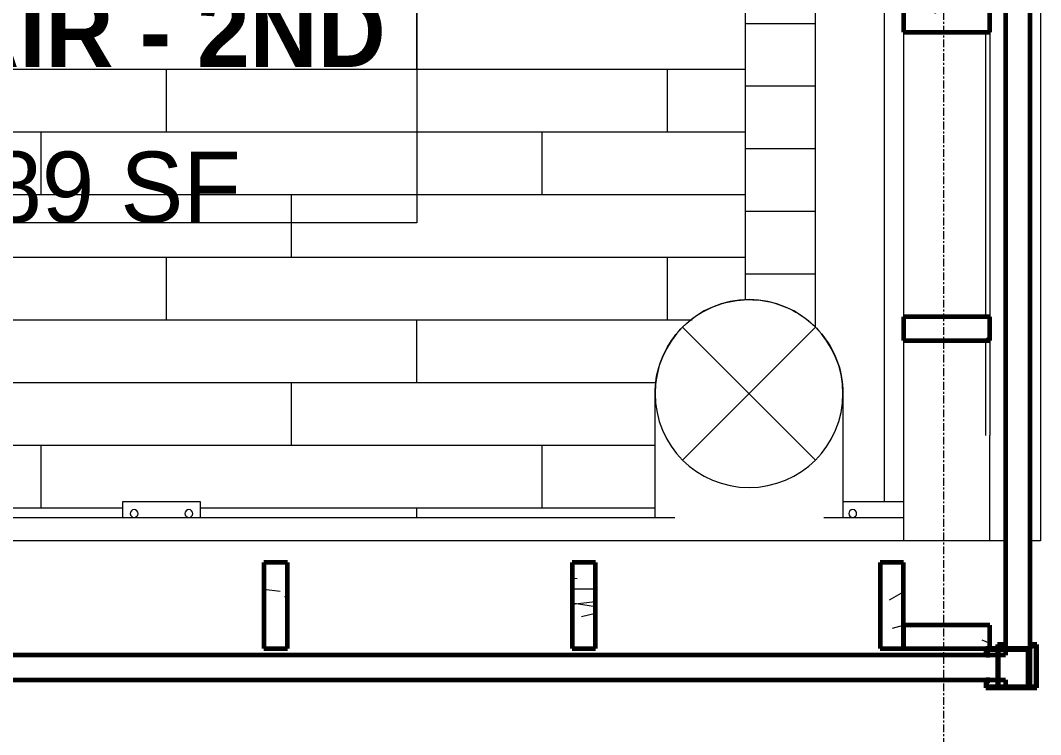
# Model space of a CAD drawing. Header units: inches. Extents: x -3304 to -1623, y 8184 to 9003.
# Drawn here: x -2390.8 to -2325.6, y 8500.3 to 8545.9 of the extents above; entities that cross this region are included whole.
import ezdxf

# ---------------------------------------------------------------- set-up
doc = ezdxf.new("R2010")
doc.units = ezdxf.units.IN
doc.header["$MEASUREMENT"] = 0
doc.linetypes.add('Grid Line 1_2_', pattern=[0.875, 0.5, -0.125, 0.125, -0.125])
for name, color, linetype, lineweight in [('A-AREA-IDEN', 2, 'Continuous', 9), ('A-FLOR-HRAL', 11, 'Continuous', 9), ('A-GLAZ-CWMG', 51, 'Continuous', 9), ('A-GLAZ-CWMG-1', 51, 'Continuous', 60), ('A-ROOF', 132, 'Continuous', 18), ('A-WALL-1', 113, 'Continuous', 60), ('I-WALL', 2, 'Continuous', 18), ('M-HVAC-DUCT', 70, 'Continuous', 9), ('M-HVAC-DUCT-ANNO', 70, 'Continuous', 9), ('S-BEAM', 12, 'Continuous', 9), ('S-GRID-1', 1, 'Grid Line 1_2_', 9), ('S-STRS', 31, 'Continuous', 9), ('S-STRS-ANNO', 31, 'Continuous', 9)]:
    doc.layers.add(name, color=color, linetype=linetype, lineweight=lineweight)
doc.styles.add('Century Gothic_1', font='ufonts.com_century-gothic.ttf', dxfattribs={"height": 4.5})
doc.styles.add('Century Gothic_B', font='GOTHICB.TTF', dxfattribs={"height": 4.5})

# ---------------------------------------------------------------- blocks, each defined once
blk = doc.blocks.new('Rectangular Mullion - Profile_Polycarbonate_right-2020525-FLOOR PLAN - 2ND FLOOR')
at = {"layer": 'A-GLAZ-CWMG-1'}
for p, q in [((0, 1.213), (-2.75, 1.213)), ((-2.75, 1.213), (-2.75, 0.787)), ((-2.75, 0.787), (-2.5, 0.787)), ((-2.688, 0.85), (-2.688, 1.15)), ((-2.688, 1.15), (-0.063, 1.15)), ((-2.5, 0.85), (-2.688, 0.85)), ((-2.5, 0.787), (-2.5, 0.85)), ((-0.063, 1.15), (-0.063, -1.225)), ((0, -1.287), (0, 1.213)), ((-2.5, -0.787), (-2.75, -0.787)), ((-2.75, -0.787), (-2.75, -1.287)), ((-2.75, -1.287), (0, -1.287)), ((-2.688, -1.225), (-2.688, -0.85)), ((-2.688, -0.85), (-2.5, -0.85)), ((-0.063, -1.225), (-2.688, -1.225)), ((-2.5, -0.85), (-2.5, -0.787))]:
    blk.add_line(p, q, dxfattribs=at)
blk = doc.blocks.new('Rectangular Mullion - Profile_Polycarbonate_Upper and left-2452946-FLOOR PLAN - 2ND FLOOR')
at = {"layer": 'A-GLAZ-CWMG-1'}
for p, q in [((-2.75, 1.287), (0, 1.287)), ((-2.75, 0.787), (-2.75, 1.287)), ((-2.5, 0.787), (-2.75, 0.787)), ((-0.063, 1.225), (-2.688, 1.225)), ((-2.688, 1.225), (-2.688, 0.85)), ((-2.688, 0.85), (-2.5, 0.85)), ((-2.5, 0.85), (-2.5, 0.787)), ((-0.063, -1.15), (-0.063, 1.225)), ((0, 1.287), (0, -1.213)), ((-2.75, -1.213), (-2.75, -0.787)), ((-2.75, -0.787), (-2.5, -0.787)), ((0, -1.213), (-2.75, -1.213)), ((-2.5, -0.85), (-2.688, -0.85)), ((-2.688, -0.85), (-2.688, -1.15)), ((-2.688, -1.15), (-0.063, -1.15)), ((-2.5, -0.787), (-2.5, -0.85))]:
    blk.add_line(p, q, dxfattribs=at)
blk = doc.blocks.new('Rectangular Mullion - Stud - Base_Head-1810189-FLOOR PLAN - 2ND FLOOR')
at = {"layer": 'A-GLAZ-CWMG'}
for p, q in [((-2334.337, 8525.503), (-2334.337, 8512.694)), ((-2328.837, 8512.694), (-2328.837, 8519.433))]:
    blk.add_line(p, q, dxfattribs=at)
blk = doc.blocks.new('Rectangular Mullion - Stud - Base_Head-1810190-FLOOR PLAN - 2ND FLOOR')
at = {"layer": 'A-GLAZ-CWMG'}
blk.add_line((-2334.337, 8545.187), (-2334.337, 8527.003), dxfattribs=at)
blk = doc.blocks.new('Rectangular Mullion - Stud - Vertical-1966617-FLOOR PLAN - 2ND FLOOR')
at = {"layer": 'A-GLAZ-CWMG'}
h = blk.add_hatch(dxfattribs=at)
h.set_pattern_fill('FP_21', color=256, style=0, pattern_type=2)
h.set_pattern_definition([(94.764, (-2426.107, 8424.153), (20.0293162, -264.33073053), [2.89, -286.108]), (78.69, (-2426.347, 8427.033), (14.7692292, 97.846637), [3.671, -118.705]), (45, (-2425.627, 8430.633), (0, 24.00062), [2.715, -31.226]), (43.152, (-2423.707, 8432.553), (358.50590651, 337.59427673), [5.264, -521.098]), (77.005, (-2419.867, 8436.153), (-51.5072332, -215.190878), [3.202, -316.998]), (90, (-2419.147, 8439.273), (-24, 24), [6, -18]), (99.462, (-2419.147, 8445.273), (16.2151408, -121.2976096), [2.92, -143.067]), (95.711, (-2419.627, 8424.153), (19.2491386, -216.4749802), [2.412, -238.785]), (90, (-2419.867, 8426.553), (-24, 24), [3.6, -20.4]), (61.699, (-2419.867, 8430.153), (141.13929466, 265.5406774), [3.544, -350.812]), (37.875, (-2418.187, 8433.273), (-122.5849696, -92.67717717), [5.473, -268.169]), (50.711, (-2413.867, 8436.633), (117.3845733, 146.13938044), [3.411, -337.693]), (83.66, (-2411.707, 8439.273), (18.7314135, 192.5853557), [4.347, -212.983]), (101.889, (-2411.227, 8443.593), (69.58287241, -336.50838353), [4.66, -461.336]), (96.71, (-2412.187, 8424.153), (-26.78553556, 215.67256736), [4.108, -406.706]), (86.633, (-2412.667, 8428.233), (21.19016942, 384.16561013), [4.087, -404.618]), (56.31, (-2412.427, 8432.313), (-35.076419, -40.615467), [4.327, -82.207]), (42.51, (-2410.027, 8435.913), (262.00993717, 242.17158089), [3.907, -386.785]), (75.069, (-2407.147, 8438.553), (69.01056513, 264.79744534), [3.726, -368.854]), (90, (-2406.187, 8442.153), (-24, 24), [2.88, -21.12]), (102.995, (-2406.187, 8445.033), (-51.5072332, 215.190878), [3.202, -316.998]), (90, (-2430.187, 8431.593), (-24, 24), [0.063, -23.937]), (226.848, (-2426.587, 8434.953), (337.59427673, 358.50590651), [5.264, -521.098]), (243.435, (-2406.187, 8431.113), (-4.799914, -33.599609), [2.147, -51.519]), (261.87, (-2407.147, 8429.193), (-17.2798751, -144.9601737), [3.394, -166.312]), (293.199, (-2407.627, 8425.833), (53.7938028, -117.5174286), [1.828, -180.951]), (63.435, (-2426.587, 8434.953), (4.799914, 33.599609), [2.683, -50.982]), (83.29, (-2425.387, 8437.353), (-26.78553556, -215.67256736), [4.108, -406.706]), (100.125, (-2424.907, 8441.433), (-73.66378219, 407.70250838), [6.826, -675.804]), (100.305, (-2428.747, 8424.153), (-28.2248388, 143.232332), [2.683, -265.645]), (74.476, (-2429.227, 8426.793), (-74.47540965, -263.31229919), [4.484, -443.873]), (47.121, (-2428.027, 8431.113), (-289.84112791, -310.28971512), [4.585, -453.934]), (55.305, (-2424.907, 8434.473), (165.50303544, 241.72817335), [3.795, -375.679]), (80.538, (-2422.747, 8437.593), (16.2151408, 121.2976096), [4.38, -141.607]), (96.582, (-2422.027, 8441.913), (46.17851199, -408.21037087), [6.281, -621.859]), (98.13, (-2422.747, 8424.153), (17.2798751, -144.9601737), [3.394, -166.312]), (78.69, (-2423.227, 8427.513), (14.7692292, 97.846637), [3.671, -118.705]), (47.49, (-2422.507, 8431.113), (-242.17158089, -262.00993717), [3.907, -386.785]), (45, (-2419.867, 8433.993), (0, 24.00062), [4.412, -29.529]), (72.646, (-2416.747, 8437.113), (-98.7331841, -311.14572085), [4.023, -398.29]), (93.366, (-2415.547, 8440.953), (21.18346446, -384.16597991), [4.087, -404.618]), (107.103, (-2415.787, 8445.033), (-75.3745247, 238.96152613), [3.264, -323.171]), (98.746, (-2416.747, 8424.153), (-27.60680008, 167.44529743), [3.157, -312.514]), (75.069, (-2417.227, 8427.273), (69.01056513, 264.79744534), [3.726, -368.854]), (57.995, (-2416.267, 8430.873), (-76.3139748, -117.3041158), [4.528, -221.887]), (40.101, (-2413.867, 8434.713), (-313.24407783, -262.52245709), [5.961, -590.186]), (74.055, (-2409.307, 8438.553), (-30.3394132, -94.1891725), [3.494, -171.228]), (96.009, (-2408.347, 8441.913), (-26.49841584, 239.73726688), [4.585, -453.934]), (113.199, (-2408.827, 8446.473), (-53.7938028, 117.5174286), [1.828, -180.951]), (99.462, (-2409.547, 8424.153), (16.2151408, -121.2976096), [2.92, -143.067]), (79.992, (-2410.027, 8427.033), (45.26219381, 264.48359408), [4.143, -410.161]), (52.595, (-2409.307, 8431.113), (238.21694532, 313.36391941), [5.136, -508.486]), (60.945, (-2430.187, 8435.193), (91.9257102, 170.2633483), [2.471, -244.624]), (79.216, (-2428.987, 8437.353), (-74.2040015, -383.5801134), [5.131, -507.931]), (97.125, (-2428.027, 8442.393), (18.0921544, -168.7389667), [5.805, -187.689])])
h.paths.add_polyline_path([(0, 0), (1.5, 0), (1.5, -5.5), (0, -5.5)], flags=0)
at = {"layer": 'A-GLAZ-CWMG-1'}
for p, q in [((0, 0), (1.5, 0)), ((0, -5.5), (0, 0)), ((1.5, 0), (1.5, -5.5)), ((1.5, -5.5), (0, -5.5))]:
    blk.add_line(p, q, dxfattribs=at)
blk = doc.blocks.new('Rectangular Mullion - Stud - Vertical-V10-FLOOR PLAN - 2ND FLOOR')
at = {"layer": 'A-GLAZ-CWMG'}
h = blk.add_hatch(dxfattribs=at)
h.set_pattern_fill('FP_22', color=256, style=0, pattern_type=2)
h.set_pattern_definition([(94.764, (-2445.791, 8424.153), (20.0293162, -264.33073053), [2.89, -286.108]), (78.69, (-2446.031, 8427.033), (14.7692292, 97.846637), [3.671, -118.705]), (45, (-2445.311, 8430.633), (0, 24.00062), [2.715, -31.226]), (43.152, (-2443.391, 8432.553), (358.50590651, 337.59427673), [5.264, -521.098]), (77.005, (-2439.551, 8436.153), (-51.5072332, -215.190878), [3.202, -316.998]), (90, (-2438.83, 8439.273), (-24, 24), [6, -18]), (99.462, (-2438.831, 8445.273), (16.2151408, -121.2976096), [2.92, -143.067]), (95.711, (-2439.311, 8424.153), (19.2491386, -216.4749802), [2.412, -238.785]), (90, (-2439.55, 8426.553), (-24, 24), [3.6, -20.4]), (61.699, (-2439.551, 8430.153), (141.13929466, 265.5406774), [3.544, -350.812]), (37.875, (-2437.871, 8433.273), (-122.5849696, -92.67717717), [5.473, -268.169]), (50.711, (-2433.551, 8436.633), (117.3845733, 146.13938044), [3.411, -337.693]), (83.66, (-2431.391, 8439.273), (18.7314135, 192.5853557), [4.347, -212.983]), (101.889, (-2430.911, 8443.593), (69.58287241, -336.50838353), [4.66, -461.336]), (96.71, (-2431.871, 8424.153), (-26.78553556, 215.67256736), [4.108, -406.706]), (86.633, (-2432.351, 8428.233), (21.19016942, 384.16561013), [4.087, -404.618]), (56.31, (-2432.111, 8432.313), (-35.076419, -40.615467), [4.327, -82.207]), (42.51, (-2429.711, 8435.913), (262.00993717, 242.17158089), [3.907, -386.785]), (75.069, (-2426.831, 8438.553), (69.01056513, 264.79744534), [3.726, -368.854]), (90, (-2425.87, 8442.153), (-24, 24), [2.88, -21.12]), (102.995, (-2425.871, 8445.033), (-51.5072332, 215.190878), [3.202, -316.998]), (90, (-2449.87, 8431.593), (-24, 24), [0.063, -23.937]), (226.848, (-2446.271, 8434.953), (337.59427673, 358.50590651), [5.264, -521.098]), (243.435, (-2425.871, 8431.113), (-4.799914, -33.599609), [2.147, -51.519]), (261.87, (-2426.831, 8429.193), (-17.2798751, -144.9601737), [3.394, -166.312]), (293.199, (-2427.311, 8425.833), (53.7938028, -117.5174286), [1.828, -180.951]), (63.435, (-2446.271, 8434.953), (4.799914, 33.599609), [2.683, -50.982]), (83.29, (-2445.071, 8437.353), (-26.78553556, -215.67256736), [4.108, -406.706]), (100.125, (-2444.591, 8441.433), (-73.66378219, 407.70250838), [6.826, -675.804]), (100.305, (-2448.431, 8424.153), (-28.2248388, 143.232332), [2.683, -265.645]), (74.476, (-2448.911, 8426.793), (-74.47540965, -263.31229919), [4.484, -443.873]), (47.121, (-2447.711, 8431.113), (-289.84112791, -310.28971512), [4.585, -453.934]), (55.305, (-2444.591, 8434.473), (165.50303544, 241.72817335), [3.795, -375.679]), (80.538, (-2442.431, 8437.593), (16.2151408, 121.2976096), [4.38, -141.607]), (96.582, (-2441.711, 8441.913), (46.17851199, -408.21037087), [6.281, -621.859]), (98.13, (-2442.431, 8424.153), (17.2798751, -144.9601737), [3.394, -166.312]), (78.69, (-2442.911, 8427.513), (14.7692292, 97.846637), [3.671, -118.705]), (47.49, (-2442.191, 8431.113), (-242.17158089, -262.00993717), [3.907, -386.785]), (45, (-2439.551, 8433.993), (0, 24.00062), [4.412, -29.529]), (72.646, (-2436.431, 8437.113), (-98.7331841, -311.14572085), [4.023, -398.29]), (93.366, (-2435.231, 8440.953), (21.18346446, -384.16597991), [4.087, -404.618]), (107.103, (-2435.471, 8445.033), (-75.3745247, 238.96152613), [3.264, -323.171]), (98.746, (-2436.431, 8424.153), (-27.60680008, 167.44529743), [3.157, -312.514]), (75.069, (-2436.911, 8427.273), (69.01056513, 264.79744534), [3.726, -368.854]), (57.995, (-2435.951, 8430.873), (-76.3139748, -117.3041158), [4.528, -221.887]), (40.101, (-2433.551, 8434.713), (-313.24407783, -262.52245709), [5.961, -590.186]), (74.055, (-2428.991, 8438.553), (-30.3394132, -94.1891725), [3.494, -171.228]), (96.009, (-2428.031, 8441.913), (-26.49841584, 239.73726688), [4.585, -453.934]), (113.199, (-2428.511, 8446.473), (-53.7938028, 117.5174286), [1.828, -180.951]), (99.462, (-2429.231, 8424.153), (16.2151408, -121.2976096), [2.92, -143.067]), (79.992, (-2429.711, 8427.033), (45.26219381, 264.48359408), [4.143, -410.161]), (52.595, (-2428.991, 8431.113), (238.21694532, 313.36391941), [5.136, -508.486]), (60.945, (-2449.871, 8435.193), (91.9257102, 170.2633483), [2.471, -244.624]), (79.216, (-2448.671, 8437.353), (-74.2040015, -383.5801134), [5.131, -507.931]), (97.125, (-2447.711, 8442.393), (18.0921544, -168.7389667), [5.805, -187.689])])
h.paths.add_polyline_path([(0, 0), (1.5, 0), (1.5, -5.5), (0, -5.5)], flags=0)
at = {"layer": 'A-GLAZ-CWMG-1'}
for p, q in [((0, 0), (1.5, 0)), ((0, -5.5), (0, 0)), ((1.5, 0), (1.5, -5.5)), ((1.5, -5.5), (0, -5.5))]:
    blk.add_line(p, q, dxfattribs=at)
blk = doc.blocks.new('Rectangular Mullion - Stud - Vertical-1967712-FLOOR PLAN - 2ND FLOOR')
at = {"layer": 'A-GLAZ-CWMG'}
h = blk.add_hatch(dxfattribs=at)
h.set_pattern_fill('FP_26', color=256, style=0, pattern_type=2)
h.set_pattern_definition([(355.236, (8429.653, -2406.423), (-263.9996864, 24.0015455), [2.89, -286.108]), (11.31, (8432.533, -2406.663), (96.0003888, 24.0004135), [3.671, -118.705]), (45, (8436.133, -2405.943), (0, 24.00062), [2.715, -31.226]), (46.848, (8438.053, -2404.023), (335.99803914, 360.00235884), [5.264, -521.098]), (12.995, (8441.653, -2400.183), (-215.99994595, -48.00137907), [3.202, -316.998]), (0, (8444.773, -2399.463), (24, 24), [6, -18]), (350.538, (8450.773, -2399.463), (-120.0002166, 23.999769), [2.92, -143.067]), (354.289, (8429.653, -2399.943), (-215.9997167, 24.00143285), [2.412, -238.785]), (0, (8432.053, -2400.183), (24, 24), [3.6, -20.4]), (28.301, (8435.653, -2400.183), (263.99984077, 144.00081917), [3.544, -350.812]), (52.125, (8438.773, -2398.503), (-96.00034927, -120.0002787), [5.473, -268.169]), (39.289, (8442.133, -2394.183), (144.00032175, 119.99901625), [3.411, -337.693]), (6.34, (8444.773, -2392.023), (192.0000862, 23.9989993), [4.347, -212.983]), (348.111, (8449.093, -2391.543), (-335.99911119, 72.00184444), [4.66, -461.336]), (353.29, (8429.653, -2392.503), (216.00019815, -24.0007422), [4.108, -406.706]), (3.366, (8433.733, -2392.983), (384.00052387, 23.99660297), [4.087, -404.618]), (33.69, (8437.813, -2392.743), (-47.999623, -24.000157), [4.327, -82.207]), (47.49, (8441.413, -2390.343), (239.99843494, 264.00195642), [3.907, -386.785]), (14.931, (8444.053, -2387.463), (264.00077418, 71.99816937), [3.726, -368.854]), (0, (8447.653, -2386.503), (24, 24), [2.88, -21.12]), (347.005, (8450.533, -2386.503), (215.99994595, -48.00137907), [3.202, -316.998]), (0, (8437.093, -2410.503), (24, 24), [0.063, -23.937]), (223.152, (8440.453, -2406.903), (360.00235884, 335.99803914), [5.264, -521.098]), (206.565, (8436.613, -2386.503), (-23.999739, -23.999696), [2.147, -51.519]), (188.13, (8434.693, -2387.463), (-144.0002175, -23.999654), [3.394, -166.312]), (156.801, (8431.333, -2387.943), (-119.9999494, 48.0013685), [1.828, -180.951]), (26.565, (8440.453, -2406.903), (23.999739, 23.999696), [2.683, -50.982]), (6.71, (8442.853, -2405.703), (-216.00019815, -24.0007422), [4.108, -406.706]), (349.875, (8446.933, -2405.223), (407.9992525, -72.00207014), [6.826, -675.804]), (349.695, (8429.653, -2409.063), (144.00047737, -24.00010347), [2.683, -265.645]), (15.524, (8432.293, -2409.543), (-264.00013912, -71.9991673), [4.484, -443.873]), (42.879, (8436.613, -2408.343), (-311.99901138, -288.00035354), [4.585, -453.934]), (34.695, (8439.973, -2405.223), (240.00005855, 167.99921557), [3.795, -375.679]), (9.462, (8443.093, -2403.063), (120.0002166, 23.999769), [4.38, -141.607]), (353.418, (8447.413, -2402.343), (-408.0001485, 48.00042378), [6.281, -621.859]), (351.87, (8429.653, -2403.063), (-144.0002175, 23.999654), [3.394, -166.312]), (11.31, (8433.013, -2403.543), (96.0003888, 24.0004135), [3.671, -118.705]), (42.51, (8436.613, -2402.823), (-264.00195642, -239.99843494), [3.907, -386.785]), (45, (8439.493, -2400.183), (0, 24.00062), [4.412, -29.529]), (17.354, (8442.613, -2397.063), (-311.99997926, -95.99955308), [4.023, -398.29]), (356.633, (8446.453, -2395.863), (-384.000105, 24.00330504), [4.087, -404.618]), (342.897, (8450.533, -2396.103), (239.99966514, -72.0006297), [3.264, -323.171]), (351.254, (8429.653, -2397.063), (168.00029593, -23.9992418), [3.157, -312.514]), (14.931, (8432.773, -2397.543), (264.00077418, 71.99816937), [3.726, -368.854]), (32.005, (8436.373, -2396.583), (-120.00072155, -71.9993414), [4.528, -221.887]), (49.899, (8440.213, -2394.183), (-264.00026351, -311.99960519), [5.961, -590.186]), (15.945, (8444.053, -2389.623), (-96.0006398, -23.9991118), [3.494, -171.228]), (353.991, (8447.413, -2388.663), (240.0002348, -24.00021811), [4.585, -453.934]), (336.801, (8451.973, -2389.143), (119.9999494, -48.0013685), [1.828, -180.951]), (350.538, (8429.653, -2389.863), (-120.0002166, 23.999769), [2.92, -143.067]), (10.008, (8432.533, -2390.343), (264.00046988, 47.99989194), [4.143, -410.161]), (37.405, (8436.613, -2389.623), (312.00202736, 239.99790406), [5.136, -508.486]), (29.055, (8440.693, -2410.503), (167.9992528, 96.0010158), [2.471, -244.624]), (10.784, (8442.853, -2409.303), (-384.00035572, -71.9976669), [5.131, -507.931]), (352.875, (8447.893, -2408.343), (-168.0004656, 24.0001771), [5.805, -187.689])])
h.paths.add_polyline_path([(-1.5, 0), (0, 0), (0, 5.5), (-1.5, 5.5), (-1.5, 3.378)], flags=0)
at = {"layer": 'A-GLAZ-CWMG-1'}
for p, q in [((0, 5.5), (-1.5, 5.5)), ((-1.5, 5.5), (-1.5, 0)), ((0, 0), (0, 5.5)), ((-1.5, 0), (0, 0))]:
    blk.add_line(p, q, dxfattribs=at)
blk = doc.blocks.new('Railing - 2_ x 1_2_ 2-V25-FLOOR PLAN - 2ND FLOOR')
at = {"layer": 'A-FLOR-HRAL'}
blk.add_line((2.5, -1.5), (2.5, 2.375), dxfattribs=at)
for start, end in [(360, 180), (180, 360)]:
    blk.add_arc((1.75, 1.75), 0.25, start, end, dxfattribs=at)
blk = doc.blocks.new('Railing - 2_ x 1_2_ 2-V26-FLOOR PLAN - 2ND FLOOR')
at = {"layer": 'A-FLOR-HRAL'}
for p, q in [((2.5, 2.5), (1.5, 2.5)), ((2.5, -2.5), (2.5, 2.5)), ((1.5, -2.5), (2.5, -2.5))]:
    blk.add_line(p, q, dxfattribs=at)
for centre, start, end in [((1.75, 1.75), 360, 180), ((1.75, 1.75), 180, 360), ((1.75, -1.75), 360, 180), ((1.75, -1.75), 180, 360)]:
    blk.add_arc(centre, 0.25, start, end, dxfattribs=at)
blk = doc.blocks.new('Railing - Railing-1789708-FLOOR PLAN - 2ND FLOOR')
at = {"layer": 'A-FLOR-HRAL'}
for p, q in [((8514.194, 2425.649), (8514.194, 2348.959)), ((8514.194, 2339.429), (8514.194, 2334.337))]:
    blk.add_line(p, q, dxfattribs=at)
for name, p in [('Railing - 2_ x 1_2_ 2-V26-FLOOR PLAN - 2ND FLOOR', (8512.694, 2381.743)), ('Railing - 2_ x 1_2_ 2-V25-FLOOR PLAN - 2ND FLOOR', (8512.694, 2335.837))]:
    blk.add_blockref(name, p)
blk = doc.blocks.new('Structural Framing 17 - Structural Framing 17-1885627-FLOOR PLAN - 2ND FLOOR')
at = {"layer": 'S-BEAM'}
for p, q in [((8519.433, 2329.087), (8525.503, 2329.087)), ((8525.503, 2328.837), (8519.433, 2328.837)), ((8527.003, 2329.087), (8545.187, 2329.087)), ((8545.187, 2328.837), (8527.003, 2328.837))]:
    blk.add_line(p, q, dxfattribs=at)
blk = doc.blocks.new('Rectangular Mullion - Stud - Vertical-1966622-FLOOR PLAN - 2ND FLOOR')
at = {"layer": 'A-GLAZ-CWMG'}
h = blk.add_hatch(dxfattribs=at)
h.set_pattern_fill('FP_36', color=256, style=0, pattern_type=2)
h.set_pattern_definition([(85.236, (2406.423, 8424.153), (-24.0015455, -263.9996864), [2.89, -286.108]), (101.31, (2406.663, 8427.033), (-24.0004135, 96.0003888), [3.671, -118.705]), (135, (2405.943, 8430.633), (-24.00062, 2e-15), [2.715, -31.226]), (136.848, (2404.023, 8432.553), (-360.00235884, 335.99803914), [5.264, -521.098]), (102.995, (2400.183, 8436.153), (48.00137907, -215.99994595), [3.202, -316.998]), (90, (2399.463, 8439.273), (-24, 24), [6, -18]), (80.538, (2399.463, 8445.273), (-23.999769, -120.0002166), [2.92, -143.067]), (84.289, (2399.943, 8424.153), (-24.00143285, -215.9997167), [2.412, -238.785]), (90, (2400.183, 8426.553), (-24, 24), [3.6, -20.4]), (118.301, (2400.183, 8430.153), (-144.00081917, 263.99984077), [3.544, -350.812]), (142.125, (2398.503, 8433.273), (120.0002787, -96.00034927), [5.473, -268.169]), (129.289, (2394.183, 8436.633), (-119.99901625, 144.00032175), [3.411, -337.693]), (96.34, (2392.023, 8439.273), (-23.9989993, 192.0000862), [4.347, -212.983]), (78.111, (2391.543, 8443.593), (-72.00184444, -335.99911119), [4.66, -461.336]), (83.29, (2392.503, 8424.153), (24.0007422, 216.00019815), [4.108, -406.706]), (93.367, (2392.983, 8428.233), (-24.00330504, 384.000105), [4.087, -404.618]), (123.69, (2392.743, 8432.313), (24.000157, -47.999623), [4.327, -82.207]), (137.49, (2390.343, 8435.913), (-264.00195642, 239.99843494), [3.907, -386.785]), (104.931, (2387.463, 8438.553), (-71.99816937, 264.00077418), [3.726, -368.854]), (90, (2386.503, 8442.153), (-24, 24), [2.88, -21.12]), (77.005, (2386.503, 8445.033), (48.00137907, 215.99994595), [3.202, -316.998]), (90, (2410.503, 8431.593), (-24, 24), [0.063, -23.937]), (313.152, (2406.903, 8434.953), (-335.99803914, 360.00235884), [5.264, -521.098]), (296.565, (2386.503, 8431.113), (23.999696, -23.999739), [2.147, -51.519]), (278.13, (2387.463, 8429.193), (23.999654, -144.0002175), [3.394, -166.312]), (246.801, (2387.943, 8425.833), (-48.0013685, -119.9999494), [1.828, -180.951]), (116.565, (2406.903, 8434.953), (-23.999696, 23.999739), [2.683, -50.982]), (96.71, (2405.703, 8437.353), (24.0007422, -216.00019815), [4.108, -406.706]), (79.875, (2405.223, 8441.433), (72.00207014, 407.9992525), [6.826, -675.804]), (79.695, (2409.063, 8424.153), (24.00010347, 144.00047737), [2.683, -265.645]), (105.524, (2409.543, 8426.793), (71.9991673, -264.00013912), [4.484, -443.873]), (132.879, (2408.343, 8431.113), (288.00035354, -311.99901138), [4.585, -453.934]), (124.695, (2405.223, 8434.473), (-167.99921557, 240.00005855), [3.795, -375.679]), (99.462, (2403.063, 8437.593), (-23.999769, 120.0002166), [4.38, -141.607]), (83.418, (2402.343, 8441.913), (-48.00042378, -408.0001485), [6.281, -621.859]), (81.87, (2403.063, 8424.153), (-23.999654, -144.0002175), [3.394, -166.312]), (101.31, (2403.543, 8427.513), (-24.0004135, 96.0003888), [3.671, -118.705]), (132.51, (2402.823, 8431.113), (239.99843494, -264.00195642), [3.907, -386.785]), (135, (2400.183, 8433.993), (-24.00062, 2e-15), [4.412, -29.529]), (107.354, (2397.063, 8437.113), (95.99955308, -311.99997926), [4.023, -398.29]), (86.634, (2395.863, 8440.953), (-23.99660297, -384.00052387), [4.087, -404.618]), (72.897, (2396.103, 8445.033), (72.0006297, 239.99966514), [3.264, -323.171]), (81.254, (2397.063, 8424.153), (23.9992418, 168.00029593), [3.157, -312.514]), (104.931, (2397.543, 8427.273), (-71.99816937, 264.00077418), [3.726, -368.854]), (122.005, (2396.583, 8430.873), (71.9993414, -120.00072155), [4.528, -221.887]), (139.899, (2394.183, 8434.713), (311.99960519, -264.00026351), [5.961, -590.186]), (105.945, (2389.623, 8438.553), (23.9991118, -96.0006398), [3.494, -171.228]), (83.991, (2388.663, 8441.913), (24.00021811, 240.0002348), [4.585, -453.934]), (66.801, (2389.143, 8446.473), (48.0013685, 119.9999494), [1.828, -180.951]), (80.538, (2389.863, 8424.153), (-23.999769, -120.0002166), [2.92, -143.067]), (100.008, (2390.343, 8427.033), (-47.99989194, 264.00046988), [4.143, -410.161]), (127.405, (2389.623, 8431.113), (-239.99790406, 312.00202736), [5.136, -508.486]), (119.055, (2410.503, 8435.193), (-96.0010158, 167.9992528), [2.471, -244.624]), (100.784, (2409.303, 8437.353), (71.9976669, -384.00035572), [5.131, -507.931]), (82.875, (2408.343, 8442.393), (-24.0001771, -168.0004656), [5.805, -187.689])])
h.paths.add_polyline_path([(0, 0), (-1.5, 0), (-1.5, -5.5), (0, -5.5), (0, -0.091)], flags=0)
at = {"layer": 'A-GLAZ-CWMG-1'}
for p, q in [((-1.5, 0), (-1.5, -5.5)), ((0, 0), (-1.5, 0)), ((0, -5.5), (0, 0)), ((-1.5, -5.5), (0, -5.5))]:
    blk.add_line(p, q, dxfattribs=at)
blk = doc.blocks.new('Rectangular Mullion - Stud - Vertical-1967735-FLOOR PLAN - 2ND FLOOR')
at = {"layer": 'A-GLAZ-CWMG'}
h = blk.add_hatch(dxfattribs=at)
h.set_pattern_fill('FP_37', color=256, style=0, pattern_type=2)
h.set_pattern_definition([(184.764, (-8449.336, -2406.423), (264.33073053, 20.0293162), [2.89, -286.108]), (168.69, (-8452.216, -2406.663), (-97.846637, 14.7692292), [3.671, -118.705]), (135, (-8455.816, -2405.943), (-24.00062, 2e-15), [2.715, -31.226]), (133.152, (-8457.736, -2404.023), (-337.59427673, 358.50590651), [5.264, -521.098]), (167.005, (-8461.336, -2400.183), (215.190878, -51.5072332), [3.202, -316.998]), (180, (-8464.456, -2399.463), (-24, -24), [6, -18]), (189.462, (-8470.456, -2399.463), (121.2976096, 16.2151408), [2.92, -143.067]), (185.711, (-8449.336, -2399.943), (216.4749802, 19.2491386), [2.412, -238.785]), (180, (-8451.736, -2400.183), (-24, -24), [3.6, -20.4]), (151.699, (-8455.336, -2400.183), (-265.5406774, 141.13929466), [3.544, -350.812]), (127.875, (-8458.456, -2398.503), (92.67717717, -122.5849696), [5.473, -268.169]), (140.711, (-8461.816, -2394.183), (-146.13938044, 117.3845733), [3.411, -337.693]), (173.66, (-8464.456, -2392.023), (-192.5853557, 18.7314135), [4.347, -212.983]), (191.889, (-8468.776, -2391.543), (336.50838353, 69.58287241), [4.66, -461.336]), (186.71, (-8449.336, -2392.503), (-215.67256736, -26.78553556), [4.108, -406.706]), (176.634, (-8453.416, -2392.983), (-384.16597991, 21.18346446), [4.087, -404.618]), (146.31, (-8457.496, -2392.743), (40.615467, -35.076419), [4.327, -82.207]), (132.51, (-8461.096, -2390.343), (-242.17158089, 262.00993717), [3.907, -386.785]), (165.069, (-8463.736, -2387.463), (-264.79744534, 69.01056513), [3.726, -368.854]), (180, (-8467.336, -2386.503), (-24, -24), [2.88, -21.12]), (192.995, (-8470.216, -2386.503), (-215.190878, -51.5072332), [3.202, -316.998]), (180, (-8456.776, -2410.503), (-24, -24), [0.063, -23.937]), (316.848, (-8460.136, -2406.903), (-358.50590651, 337.59427673), [5.264, -521.098]), (333.435, (-8456.296, -2386.503), (33.599609, -4.799914), [2.147, -51.519]), (351.87, (-8454.376, -2387.463), (144.9601737, -17.2798751), [3.394, -166.312]), (23.199, (-8451.016, -2387.943), (117.5174286, 53.7938028), [1.828, -180.951]), (153.435, (-8460.136, -2406.903), (-33.599609, 4.799914), [2.683, -50.982]), (173.29, (-8462.536, -2405.703), (215.67256736, -26.78553556), [4.108, -406.706]), (190.125, (-8466.616, -2405.223), (-407.70250838, -73.66378219), [6.826, -675.804]), (190.305, (-8449.336, -2409.063), (-143.232332, -28.2248388), [2.683, -265.645]), (164.476, (-8451.976, -2409.543), (263.31229919, -74.47540965), [4.484, -443.873]), (137.121, (-8456.296, -2408.343), (310.28971512, -289.84112791), [4.585, -453.934]), (145.305, (-8459.656, -2405.223), (-241.72817335, 165.50303544), [3.795, -375.679]), (170.538, (-8462.776, -2403.063), (-121.2976096, 16.2151408), [4.38, -141.607]), (186.582, (-8467.096, -2402.343), (408.21037087, 46.17851199), [6.281, -621.859]), (188.13, (-8449.336, -2403.063), (144.9601737, 17.2798751), [3.394, -166.312]), (168.69, (-8452.696, -2403.543), (-97.846637, 14.7692292), [3.671, -118.705]), (137.49, (-8456.296, -2402.823), (262.00993717, -242.17158089), [3.907, -386.785]), (135, (-8459.176, -2400.183), (-24.00062, 2e-15), [4.412, -29.529]), (162.646, (-8462.296, -2397.063), (311.14572085, -98.7331841), [4.023, -398.29]), (183.367, (-8466.136, -2395.863), (384.16561013, 21.19016942), [4.087, -404.618]), (197.103, (-8470.216, -2396.103), (-238.96152613, -75.3745247), [3.264, -323.171]), (188.746, (-8449.336, -2397.063), (-167.44529743, -27.60680008), [3.157, -312.514]), (165.069, (-8452.456, -2397.543), (-264.79744534, 69.01056513), [3.726, -368.854]), (147.995, (-8456.056, -2396.583), (117.3041158, -76.3139748), [4.528, -221.887]), (130.101, (-8459.896, -2394.183), (262.52245709, -313.24407783), [5.961, -590.186]), (164.055, (-8463.736, -2389.623), (94.1891725, -30.3394132), [3.494, -171.228]), (186.009, (-8467.096, -2388.663), (-239.73726688, -26.49841584), [4.585, -453.934]), (203.199, (-8471.656, -2389.143), (-117.5174286, -53.7938028), [1.828, -180.951]), (189.462, (-8449.336, -2389.863), (121.2976096, 16.2151408), [2.92, -143.067]), (169.992, (-8452.216, -2390.343), (-264.48359408, 45.26219381), [4.143, -410.161]), (142.595, (-8456.296, -2389.623), (-313.36391941, 238.21694532), [5.136, -508.486]), (150.945, (-8460.376, -2410.503), (-170.2633483, 91.9257102), [2.471, -244.624]), (169.216, (-8462.536, -2409.303), (383.5801134, -74.2040015), [5.131, -507.931]), (187.125, (-8467.576, -2408.343), (168.7389667, 18.0921544), [5.805, -187.689])])
h.paths.add_polyline_path([(1.5, 0), (0, 0), (0, 5.5), (1.5, 5.5), (1.5, 3.378)], flags=0)
at = {"layer": 'A-GLAZ-CWMG-1'}
for p, q in [((0, 0), (0, 5.5)), ((0, 5.5), (1.5, 5.5)), ((1.5, 5.5), (1.5, 0)), ((1.5, 0), (0, 0))]:
    blk.add_line(p, q, dxfattribs=at)
blk = doc.blocks.new('Rectangular Mullion - Stud - Vertical-1967736-FLOOR PLAN - 2ND FLOOR')
at = {"layer": 'A-GLAZ-CWMG'}
h = blk.add_hatch(dxfattribs=at)
h.set_pattern_fill('FP_38', color=256, style=0, pattern_type=2)
h.set_pattern_definition([(184.764, (-8469.02, -2406.423), (264.33073053, 20.0293162), [2.89, -286.108]), (168.69, (-8471.9, -2406.663), (-97.846637, 14.7692292), [3.671, -118.705]), (135, (-8475.5, -2405.943), (-24.00062, 2e-15), [2.715, -31.226]), (133.152, (-8477.42, -2404.023), (-337.59427673, 358.50590651), [5.264, -521.098]), (167.005, (-8481.02, -2400.183), (215.190878, -51.5072332), [3.202, -316.998]), (180, (-8484.14, -2399.463), (-24, -24), [6, -18]), (189.462, (-8490.14, -2399.463), (121.2976096, 16.2151408), [2.92, -143.067]), (185.711, (-8469.02, -2399.943), (216.4749802, 19.2491386), [2.412, -238.785]), (180, (-8471.42, -2400.183), (-24, -24), [3.6, -20.4]), (151.699, (-8475.02, -2400.183), (-265.5406774, 141.13929466), [3.544, -350.812]), (127.875, (-8478.14, -2398.503), (92.67717717, -122.5849696), [5.473, -268.169]), (140.711, (-8481.5, -2394.183), (-146.13938044, 117.3845733), [3.411, -337.693]), (173.66, (-8484.14, -2392.023), (-192.5853557, 18.7314135), [4.347, -212.983]), (191.889, (-8488.46, -2391.543), (336.50838353, 69.58287241), [4.66, -461.336]), (186.71, (-8469.02, -2392.503), (-215.67256736, -26.78553556), [4.108, -406.706]), (176.634, (-8473.1, -2392.983), (-384.16597991, 21.18346446), [4.087, -404.618]), (146.31, (-8477.18, -2392.743), (40.615467, -35.076419), [4.327, -82.207]), (132.51, (-8480.78, -2390.343), (-242.17158089, 262.00993717), [3.907, -386.785]), (165.069, (-8483.42, -2387.463), (-264.79744534, 69.01056513), [3.726, -368.854]), (180, (-8487.02, -2386.503), (-24, -24), [2.88, -21.12]), (192.995, (-8489.9, -2386.503), (-215.190878, -51.5072332), [3.202, -316.998]), (180, (-8476.46, -2410.503), (-24, -24), [0.063, -23.937]), (316.848, (-8479.82, -2406.903), (-358.50590651, 337.59427673), [5.264, -521.098]), (333.435, (-8475.98, -2386.503), (33.599609, -4.799914), [2.147, -51.519]), (351.87, (-8474.06, -2387.463), (144.9601737, -17.2798751), [3.394, -166.312]), (23.199, (-8470.7, -2387.943), (117.5174286, 53.7938028), [1.828, -180.951]), (153.435, (-8479.82, -2406.903), (-33.599609, 4.799914), [2.683, -50.982]), (173.29, (-8482.22, -2405.703), (215.67256736, -26.78553556), [4.108, -406.706]), (190.125, (-8486.3, -2405.223), (-407.70250838, -73.66378219), [6.826, -675.804]), (190.305, (-8469.02, -2409.063), (-143.232332, -28.2248388), [2.683, -265.645]), (164.476, (-8471.66, -2409.543), (263.31229919, -74.47540965), [4.484, -443.873]), (137.121, (-8475.98, -2408.343), (310.28971512, -289.84112791), [4.585, -453.934]), (145.305, (-8479.34, -2405.223), (-241.72817335, 165.50303544), [3.795, -375.679]), (170.538, (-8482.46, -2403.063), (-121.2976096, 16.2151408), [4.38, -141.607]), (186.582, (-8486.78, -2402.343), (408.21037087, 46.17851199), [6.281, -621.859]), (188.13, (-8469.02, -2403.063), (144.9601737, 17.2798751), [3.394, -166.312]), (168.69, (-8472.38, -2403.543), (-97.846637, 14.7692292), [3.671, -118.705]), (137.49, (-8475.98, -2402.823), (262.00993717, -242.17158089), [3.907, -386.785]), (135, (-8478.86, -2400.183), (-24.00062, 2e-15), [4.412, -29.529]), (162.646, (-8481.98, -2397.063), (311.14572085, -98.7331841), [4.023, -398.29]), (183.367, (-8485.82, -2395.863), (384.16561013, 21.19016942), [4.087, -404.618]), (197.103, (-8489.9, -2396.103), (-238.96152613, -75.3745247), [3.264, -323.171]), (188.746, (-8469.02, -2397.063), (-167.44529743, -27.60680008), [3.157, -312.514]), (165.069, (-8472.14, -2397.543), (-264.79744534, 69.01056513), [3.726, -368.854]), (147.995, (-8475.74, -2396.583), (117.3041158, -76.3139748), [4.528, -221.887]), (130.101, (-8479.58, -2394.183), (262.52245709, -313.24407783), [5.961, -590.186]), (164.055, (-8483.42, -2389.623), (94.1891725, -30.3394132), [3.494, -171.228]), (186.009, (-8486.78, -2388.663), (-239.73726688, -26.49841584), [4.585, -453.934]), (203.199, (-8491.34, -2389.143), (-117.5174286, -53.7938028), [1.828, -180.951]), (189.462, (-8469.02, -2389.863), (121.2976096, 16.2151408), [2.92, -143.067]), (169.992, (-8471.9, -2390.343), (-264.48359408, 45.26219381), [4.143, -410.161]), (142.595, (-8475.98, -2389.623), (-313.36391941, 238.21694532), [5.136, -508.486]), (150.945, (-8480.06, -2410.503), (-170.2633483, 91.9257102), [2.471, -244.624]), (169.216, (-8482.22, -2409.303), (383.5801134, -74.2040015), [5.131, -507.931]), (187.125, (-8487.26, -2408.343), (168.7389667, 18.0921544), [5.805, -187.689])])
h.paths.add_polyline_path([(1.5, 0), (0, 0), (0, 5.5), (1.5, 5.5), (1.5, 3.378)], flags=0)
at = {"layer": 'A-GLAZ-CWMG-1'}
for p, q in [((0, 0), (0, 5.5)), ((0, 5.5), (1.5, 5.5)), ((1.5, 5.5), (1.5, 0)), ((1.5, 0), (0, 0))]:
    blk.add_line(p, q, dxfattribs=at)
blk = doc.blocks.new('Round Elbow - 1 D-1881731-FLOOR PLAN - 2ND FLOOR')
at = {"layer": 'M-HVAC-DUCT', "flags": 128}
for points in [[(-2350.212, 8522.104), (-2350.207, 8522.344), (-2350.192, 8522.583), (-2350.169, 8522.822), (-2350.135, 8523.06), (-2350.092, 8523.296), (-2350.04, 8523.53), (-2349.978, 8523.762), (-2349.907, 8523.991), (-2349.827, 8524.217), (-2349.738, 8524.44), (-2349.64, 8524.659), (-2349.534, 8524.874), (-2349.419, 8525.085), (-2349.295, 8525.291), (-2349.164, 8525.492), (-2349.024, 8525.687), (-2348.877, 8525.877), (-2348.723, 8526.06), (-2348.561, 8526.237), (-2348.392, 8526.408), (-2348.216, 8526.572), (-2348.035, 8526.728), (-2347.847, 8526.877), (-2347.653, 8527.019), (-2347.453, 8527.153), (-2347.249, 8527.278), (-2347.04, 8527.396), (-2346.826, 8527.504), (-2346.608, 8527.605), (-2346.386, 8527.696), (-2346.16, 8527.778), (-2345.932, 8527.852), (-2345.701, 8527.916), (-2345.467, 8527.971), (-2345.231, 8528.016), (-2344.994, 8528.053), (-2344.756, 8528.079), (-2344.516, 8528.096), (-2344.276, 8528.103), (-2344.212, 8528.104)], [(-2344.212, 8528.104), (-2343.972, 8528.099), (-2343.732, 8528.085), (-2343.493, 8528.061), (-2343.256, 8528.027), (-2343.02, 8527.984), (-2342.785, 8527.932), (-2342.554, 8527.87), (-2342.324, 8527.799), (-2342.098, 8527.719), (-2341.875, 8527.63), (-2341.656, 8527.532), (-2341.441, 8527.426), (-2341.23, 8527.311), (-2341.025, 8527.187), (-2340.824, 8527.056), (-2340.629, 8526.916), (-2340.439, 8526.769), (-2340.255, 8526.615), (-2340.078, 8526.453), (-2339.908, 8526.284), (-2339.744, 8526.109), (-2339.587, 8525.927), (-2339.438, 8525.739), (-2339.297, 8525.545), (-2339.163, 8525.346), (-2339.037, 8525.141), (-2338.92, 8524.932), (-2338.811, 8524.718), (-2338.711, 8524.5), (-2338.619, 8524.278), (-2338.537, 8524.053), (-2338.464, 8523.824), (-2338.399, 8523.593), (-2338.344, 8523.359), (-2338.299, 8523.124), (-2338.263, 8522.886), (-2338.236, 8522.648), (-2338.219, 8522.408), (-2338.212, 8522.169), (-2338.212, 8522.104)], [(-2350.212, 8514.194), (-2350.212, 8514.331), (-2350.212, 8514.777), (-2350.212, 8515.215), (-2350.212, 8515.645), (-2350.212, 8516.066), (-2350.212, 8516.478), (-2350.212, 8516.879), (-2350.212, 8517.27), (-2350.212, 8517.649), (-2350.212, 8518.016), (-2350.212, 8518.371), (-2350.212, 8518.712), (-2350.212, 8519.039), (-2350.212, 8519.353), (-2350.212, 8519.651), (-2350.212, 8519.934), (-2350.212, 8520.201), (-2350.212, 8520.453), (-2350.212, 8520.687), (-2350.212, 8520.905), (-2350.212, 8521.105), (-2350.212, 8521.288), (-2350.212, 8521.453), (-2350.212, 8521.6), (-2350.212, 8521.728), (-2350.212, 8521.838), (-2350.212, 8521.929), (-2350.212, 8522.001), (-2350.212, 8522.054), (-2350.212, 8522.088), (-2350.212, 8522.103)], [(-2338.212, 8522.104), (-2338.212, 8522.094), (-2338.212, 8522.065), (-2338.212, 8522.017), (-2338.212, 8521.951), (-2338.212, 8521.865), (-2338.212, 8521.76), (-2338.212, 8521.636), (-2338.212, 8521.495), (-2338.212, 8521.335), (-2338.212, 8521.157), (-2338.212, 8520.961), (-2338.212, 8520.748), (-2338.212, 8520.518), (-2338.212, 8520.271), (-2338.212, 8520.008), (-2338.212, 8519.729), (-2338.212, 8519.435), (-2338.212, 8519.125), (-2338.212, 8518.802), (-2338.212, 8518.464), (-2338.212, 8518.113), (-2338.212, 8517.75), (-2338.212, 8517.374), (-2338.212, 8516.986), (-2338.212, 8516.587), (-2338.212, 8516.178), (-2338.212, 8515.76), (-2338.212, 8515.332), (-2338.212, 8514.896), (-2338.212, 8514.452), (-2338.212, 8514.194)]]:
    blk.add_lwpolyline(points, dxfattribs=at)

msp = doc.modelspace()

# ---------------------------------------------------------------- hatches: boundary and pattern name
at = {"layer": 'S-STRS'}
h = msp.add_hatch(dxfattribs=at)
h.set_pattern_fill('FP_5', color=256, style=0, pattern_type=2)
h.set_pattern_definition([(0, (-2365.434, 8554.807), (0, 4), []), (90, (-2365.434, 8554.807), (-8, 8), [4, -28]), (90, (-2349.434, 8558.807), (-8, 8), [4, -28])])
h.paths.add_polyline_path([(-2422.93423, 8514.19438), (-2384.24293, 8514.19438), (-2384.24293, 8515.19438), (-2379.24293, 8515.19438), (-2379.24293, 8514.19438), (-2350.21168, 8514.19438), (-2350.21168, 8522.10378), (-2350.00724, 8523.65669), (-2349.40784, 8525.10378), (-2348.45432, 8526.34642), (-2347.21168, 8527.29993), (-2345.7646, 8527.89933), (-2344.43423, 8528.07448), (-2344.43423, 8554.00688), (-2381.18423, 8554.00688), (-2381.18423, 8551.50688), (-2386.18423, 8551.50688), (-2386.18423, 8553.91313), (-2387.18423, 8553.91313), (-2387.18423, 8551.50688), (-2392.18423, 8551.50688), (-2392.18423, 8554.00688), (-2423.93423, 8554.00688), (-2423.93423, 8553.84021), (-2422.93423, 8553.84021), (-2422.93423, 8548.84021), (-2423.93423, 8548.84021), (-2423.93423, 8544.00688), (-2425.64918, 8544.00688), (-2425.64918, 8519.00688), (-2422.93423, 8519.00688), (-2422.93423, 8516.13989)], flags=0)
h = msp.add_hatch(dxfattribs=at)
h.set_pattern_fill('FP_41', color=256, style=0, pattern_type=2)
h.set_pattern_definition([(0, (-2360.762, 8553.744), (0, 4), []), (90, (-2360.762, 8553.744), (-8, 8), [4, -28]), (90, (-2344.762, 8557.744), (-8, 8), [4, -28])])
h.paths.add_polyline_path([(-2339.96168, 8526.33683), (-2339.96168, 8552.94438), (-2344.43423, 8552.94438), (-2344.43423, 8528.07448), (-2344.21168, 8528.10378), (-2342.65877, 8527.89933), (-2341.21168, 8527.29993), (-2339.96904, 8526.34642)], flags=0)

# ---------------------------------------------------------------- linework, layer by layer
at = {"layer": 'A-ROOF'}
for p, q in [((-2325.58668, 8621.13188), (-2325.58668, 8512.69438)), ((-2327.83668, 8512.69438), (-2427.33668, 8512.69438)), ((-2325.58668, 8512.69438), (-2326.26188, 8512.69438))]:
    msp.add_line(p, q, dxfattribs=at)
at = {"layer": 'A-WALL-1'}
for p, q in [((-2327.83668, 8623.06938), (-2327.83668, 8505.39418)), ((-2326.26188, 8503.38188), (-2326.26188, 8623.06938)), ((-2327.83668, 8505.39418), (-2460.92947, 8505.39418)), ((-2460.92947, 8503.81938), (-2327.83668, 8503.81938)), ((-2327.83668, 8503.81938), (-2327.83668, 8503.38188)), ((-2327.83668, 8503.38188), (-2326.26188, 8503.38188))]:
    msp.add_line(p, q, dxfattribs=at)
at = {"layer": 'I-WALL'}
for p, q in [((-2339.96168, 8526.33683), (-2339.96168, 8622.63188)), ((-2335.58668, 8621.13188), (-2335.58668, 8515.19438))]:
    msp.add_line(p, q, dxfattribs=at)
at = {"layer": 'M-HVAC-DUCT-ANNO'}
for p, q in [((-2348.45432, 8526.34642), (-2339.96904, 8517.86114)), ((-2339.96904, 8526.34642), (-2348.45432, 8517.86114))]:
    msp.add_line(p, q, dxfattribs=at)
for start, end in [(0, 180), (180, 0)]:
    msp.add_arc((-2344.21168, 8522.10378), 6, start, end, dxfattribs=at)
at = {"layer": 'S-GRID-1'}
msp.add_line((-2331.77418, 8289.59722), (-2331.77418, 8978.71797), dxfattribs=at)
at = {"layer": 'S-STRS'}
msp.add_line((-2344.43423, 8528.07448), (-2344.43423, 8554.00688), dxfattribs=at)
at = {"layer": 'S-STRS-ANNO'}
for p, q in [((-2365.43423, 8554.00688), (-2365.43423, 8533.00688)), ((-2365.43423, 8533.00688), (-2407.43423, 8533.00688))]:
    msp.add_line(p, q, dxfattribs=at)

# ---------------------------------------------------------------- block references
at = {"layer": 'A-FLOR-HRAL', "rotation": 89.9999999999999}
msp.add_blockref('Railing - Railing-1789708-FLOOR PLAN - 2ND FLOOR', (0, 0), dxfattribs=at)
at = {"layer": 'A-GLAZ-CWMG', "extrusion": (0, 0, -1)}
for name, p, rotation in [('Rectangular Mullion - Stud - Vertical-V10-FLOOR PLAN - 2ND FLOOR', (2328.83668, 8545.18657), 90.00000000006833), ('Rectangular Mullion - Stud - Vertical-1966617-FLOOR PLAN - 2ND FLOOR', (2328.83668, 8525.50298), 90.00000000006833), ('Rectangular Mullion - Profile_Polycarbonate_Upper and left-2452946-FLOOR PLAN - 2ND FLOOR', (2327.04928, 8503.31938), 270.0000000000001)]:
    msp.add_blockref(name, p, dxfattribs=dict(at, rotation=rotation))
at = {"layer": 'A-GLAZ-CWMG'}
for name, p in [('Rectangular Mullion - Stud - Base_Head-1810190-FLOOR PLAN - 2ND FLOOR', (0, 0)), ('Rectangular Mullion - Stud - Base_Head-1810189-FLOOR PLAN - 2ND FLOOR', (0, 0)), ('Rectangular Mullion - Stud - Vertical-1967712-FLOOR PLAN - 2ND FLOOR', (-2334.33668, 8505.81938)), ('Rectangular Mullion - Profile_Polycarbonate_right-2020525-FLOOR PLAN - 2ND FLOOR', (-2326.33668, 8504.60678))]:
    msp.add_blockref(name, p, dxfattribs=at)
at = {"layer": 'A-GLAZ-CWMG', "extrusion": (0, 0, -1)}
for name, p in [('Rectangular Mullion - Stud - Vertical-1967736-FLOOR PLAN - 2ND FLOOR', (2373.70387, 8505.81938)), ('Rectangular Mullion - Stud - Vertical-1967735-FLOOR PLAN - 2ND FLOOR', (2354.02028, 8505.81938))]:
    msp.add_blockref(name, p, dxfattribs=at)
at = {"layer": 'A-GLAZ-CWMG', "rotation": 269.9999999999317}
msp.add_blockref('Rectangular Mullion - Stud - Vertical-1966622-FLOOR PLAN - 2ND FLOOR', (-2328.83668, 8505.81938), dxfattribs=at)
at = {"layer": 'M-HVAC-DUCT'}
msp.add_blockref('Round Elbow - 1 D-1881731-FLOOR PLAN - 2ND FLOOR', (0, 0), dxfattribs=at)
at = {"layer": 'S-BEAM', "rotation": 89.9999999999999}
msp.add_blockref('Structural Framing 17 - Structural Framing 17-1885627-FLOOR PLAN - 2ND FLOOR', (0, 0), dxfattribs=at)

# ---------------------------------------------------------------- texts
at = {"layer": 'A-AREA-IDEN', "char_height": 4.5, "attachment_point": 1}
for s, insert, width, style in [('STAIR - 2ND', (-2402.86066, 8547.46703), 42.723, 'Century Gothic_B'), ('89 SF', (-2392.73153, 8537.55682), 18.18, 'Century Gothic_1')]:
    msp.add_mtext(s, dxfattribs=dict(at, insert=insert, width=width, style=style))

doc.saveas('drawing.dxf')
